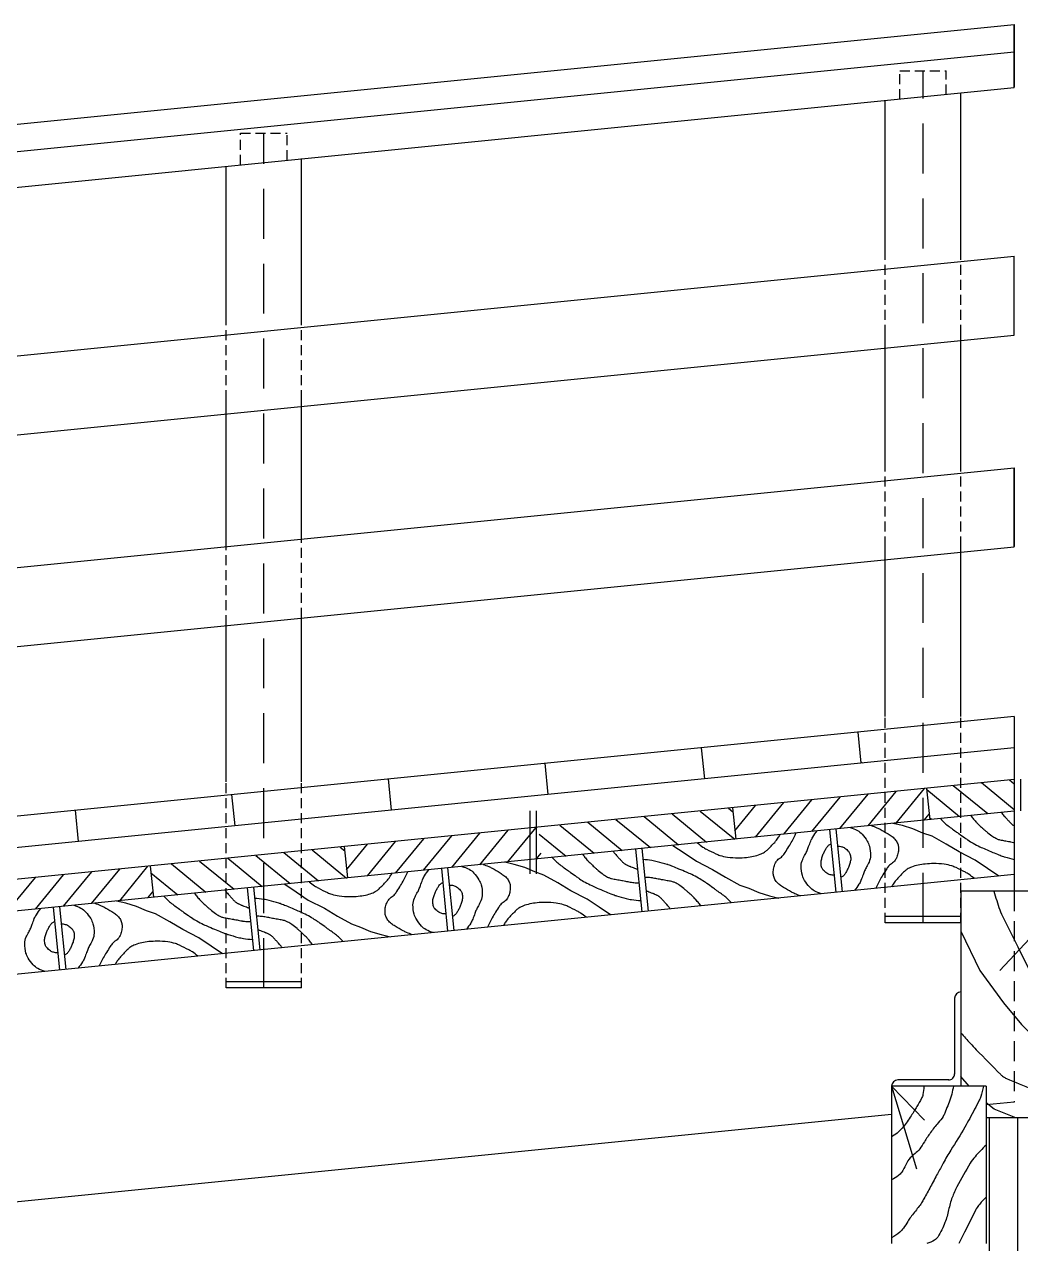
# Model space of a CAD drawing. Header units: metres. Extents: x -50 to 791, y -10 to 584.
# Drawn here: x 110.92 to 142.58, y 390.5 to 429.25 of the extents above; entities that cross this region are included whole.
import ezdxf

# ---------------------------------------------------------------- set-up
doc = ezdxf.new("R2010")
doc.units = ezdxf.units.M
doc.linetypes.add('DASHED2', pattern=[9.525, 6.35, -3.175])
for name, color, linetype in [('ARSIRDOLKEN', 2, 'CONTINUOUS'), ('ARSIRKAYU', 2, 'CONTINUOUS'), ('KAYU', 3, 'CONTINUOUS'), ('PASANGAN', 4, 'CONTINUOUS')]:
    doc.layers.add(name, color=color, linetype=linetype)

msp = doc.modelspace()

# ---------------------------------------------------------------- hatches: boundary and pattern name
at = {"layer": 'ARSIRKAYU'}
h = msp.add_hatch(dxfattribs=at)
h.set_pattern_fill('LINE', color=256, scale=0.2, angle=309.289407, style=0)
h.set_pattern_definition([(230.7106, (168.2204, 316.68906), (-0.491463, 0.402106), [])])
h.paths.add_polyline_path([(139.69826, 403.97202), (139.59875, 404.96706), (133.42952, 404.35014), (133.52903, 403.3551)])
h = msp.add_hatch(dxfattribs=at)
h.set_pattern_fill('ANSI31', color=256, scale=0.2, angle=-5.710593, style=0)
h.set_pattern_definition([(140.7106, (168.2204, 316.68906), (0.402106, 0.491463), [])])
h.paths.add_polyline_path([(127.26029, 403.73322), (127.3598, 402.73818), (133.52903, 403.3551), (133.42952, 404.35014)])
h = msp.add_hatch(dxfattribs=at)
h.set_pattern_fill('LINE', color=256, scale=0.2, angle=309.289407, style=0)
h.set_pattern_definition([(230.7106, (155.88195, 315.4552), (-0.491463, 0.402106), [])])
h.paths.add_polyline_path([(121.19057, 402.12126), (121.09106, 403.11629), (127.26029, 403.73322), (127.3598, 402.73818)])
h = msp.add_hatch(dxfattribs=at)
h.set_pattern_fill('ANSI31', color=256, scale=0.2, angle=-5.710593, style=0)
h.set_pattern_definition([(140.7106, (155.88195, 315.4552), (0.402106, 0.491463), [])])
h.paths.add_polyline_path([(114.92183, 402.49937), (121.09106, 403.11629), (121.19057, 402.12126), (115.02134, 401.50433)])
h = msp.add_hatch(dxfattribs=at)
h.set_pattern_fill('LINE', color=256, scale=0.2, angle=309.289407, style=0)
h.set_pattern_definition([(230.7106, (143.5435, 314.2214), (-0.491463, 0.402106), [])])
h.paths.add_polyline_path([(108.85211, 400.88741), (108.7526, 401.88245), (114.92183, 402.49937), (115.02134, 401.50433)])

# ---------------------------------------------------------------- linework, layer by layer
at = {"layer": 'ARSIRDOLKEN'}
for points in [[(141.58634, 394.49866), (141.58634, 330.1926)], [(142.48486, 394.49866), (142.48486, 329.37514)]]:
    msp.add_lwpolyline(points, dxfattribs=at)
at = {"layer": 'ARSIRKAYU'}
for p, q in [((137.56268, 405.76844), (137.50383, 405.81659)), ((141.5389, 404.15609), (140.44435, 405.05162)), ((142.38486, 404.2844), (141.33792, 405.14098)), ((142.38486, 405.10485), (142.23149, 405.23034)), ((140.64533, 404.06673), (139.60355, 404.91909)), ((139.75176, 403.97737), (139.69291, 404.02552))]:
    msp.add_line(p, q, dxfattribs=at)
for points in [[(141.97593, 404.19979, 0.01161999), (142.00914, 404.15181, 0.02259724), (142.02788, 404.12835, 0.0001167), (142.0789, 404.0701, 0.00131603), (142.08344, 404.06494, 0.00003865), (142.09309, 404.05405, 0.00011803), (142.09625, 404.05049, 0.00278947), (142.11783, 404.02642, 0.00082664), (142.19126, 403.94572, 0.00354516), (142.21908, 403.91568, 0.00247807), (142.25938, 403.8732, 0.01526366), (142.28661, 403.84646, 0.01494628), (142.31602, 403.82088, 0.01989144), (142.34006, 403.80275, 0.02032737), (142.36494, 403.78695, 0.00748875), (142.38486, 403.7758, 0.01259555)], [(137.83908, 403.78611, -0.01529104), (138.01687, 403.71711, -0.02451291), (138.12405, 403.66537, -0.01246752), (138.37877, 403.51826, -0.02534201), (138.49832, 403.43659, -0.06664688), (138.61091, 403.32451, -0.07485968), (138.67944, 403.20059, -0.07552434), (138.70325, 403.08604, -0.05857308), (138.6938, 402.93582, -0.04620441), (138.65087, 402.78202, -0.06645098), (138.59779, 402.68421, -0.09848728), (138.47753, 402.5734, 0.10427741), (138.36502, 402.46733, 0.00943251), (138.32828, 402.41224, 0.00277078), (138.20783, 402.22171, 0.01862797), (138.10636, 402.04488, 0.01338785), (137.98122, 401.79035)], [(140.03412, 404.00561, 0.01299745), (140.18017, 403.85738, 0.03309118), (140.2427, 403.80463, 0.00099107), (140.52669, 403.59646, 0.0029776), (140.62177, 403.52793, 0.00165901), (140.81229, 403.39325, 0.00330958), (140.90846, 403.32669, 0.02209331), (141.07906, 403.22102, 0.01839339), (141.29353, 403.11109, 0.00617824), (141.4642, 403.03396, 0.00453293), (141.699, 402.93383, 0.00397006), (141.89575, 402.85386, 0.00546714), (142.03969, 402.7985, 0.02051703), (142.0761, 402.78662, 0.00239099), (142.38486, 402.70137, 0.02989027)], [(141.00677, 404.10288, 0.0084359), (141.04864, 404.04257, 0.02050494), (141.06727, 404.01879, 0.00345955), (141.16679, 403.90361, 0.01372292), (141.19286, 403.87545, 0.00926647), (141.28292, 403.78673, 0.00719344), (141.40263, 403.67634, 0.00345858), (141.43133, 403.65098, 0.0014592), (141.49994, 403.59155, 0.02331922), (141.67018, 403.45825, 0.03502911), (141.79316, 403.38326, 0.02658501), (141.87627, 403.3457, 0.04716751), (141.92579, 403.33162, 0.00066527), (142.00502, 403.31709, 0.00073343), (142.07693, 403.30411, 0.00052182), (142.24572, 403.27408, -0.00344003), (142.27129, 403.26937, -0.00047676), (142.27555, 403.26855, -0.00002344), (142.36216, 403.25183, -0.0001458), (142.38486, 403.24744, 0.00040552)], [(132.31186, 403.23338, 0.01866489), (132.48632, 403.10197, 0.03146831), (132.59715, 403.03472, 0.01274865), (132.89405, 402.88874, 0.02912225), (133.02901, 402.8359, 0.04630017), (133.26647, 402.78218, 0.03309441), (133.60604, 402.7605, 0.02432253), (133.87043, 402.774, 0.0279674), (134.09792, 402.80969, 0.03712219), (134.30709, 402.87113, 0.05137466), (134.44825, 402.94152, 0.05111308), (134.53233, 403.00778, 0.0160685), (134.7686, 403.25187, 0.03809171), (134.87392, 403.38732, 0.01355128), (134.94194, 403.49639)], [(135.58721, 401.55094, -0.01529104), (135.40942, 401.61994, -0.02451291), (135.30225, 401.67168, -0.01246752), (135.04753, 401.81879, -0.02534201), (134.92798, 401.90046, -0.06664688), (134.81538, 402.01254, -0.07485968), (134.74686, 402.13646, -0.07552434), (134.72305, 402.25101, -0.05857308), (134.7325, 402.40123, -0.04620441), (134.77542, 402.55503, -0.06645098), (134.82851, 402.65284, -0.09848728), (134.94877, 402.76365, 0.10427741), (135.06127, 402.86972, 0.00943251), (135.09801, 402.92481, 0.00277078), (135.21846, 403.11535, 0.01862797), (135.31993, 403.29218, 0.01338785), (135.44507, 403.54671)], [(136.25858, 401.61808, -0.06378848), (136.02871, 401.70884, -0.08360884), (135.88051, 401.82631, -0.04554081), (135.71844, 402.04278, -0.07092953), (135.64903, 402.20247, -0.0719735), (135.61157, 402.50123, -0.10099542), (135.65869, 402.71166, -0.02574805), (135.73775, 402.86611, 0.03178691), (135.80029, 402.99202, 0.01397566), (135.84824, 403.11583, -0.00974414), (135.9155, 403.29395, -0.04582871), (135.97937, 403.41903, -0.02687995), (136.11781, 403.61398)], [(137.16771, 403.71897, -0.06378848), (137.39759, 403.62821, -0.08360884), (137.54578, 403.51074, -0.04554081), (137.70785, 403.29428, -0.07092953), (137.77727, 403.13458, -0.0719735), (137.81472, 402.83582, -0.10099542), (137.7676, 402.6254, -0.02574805), (137.68854, 402.47094, 0.03178691), (137.626, 402.34503, 0.01397566), (137.57805, 402.22122, -0.00974414), (137.51079, 402.0431, -0.04582871), (137.44692, 401.91803, -0.02687995), (137.30848, 401.72307)], [(136.65856, 402.20942, -0.07112432), (136.52765, 402.22399, -0.08755616), (136.43003, 402.26847, -0.05624835), (136.31254, 402.3704, -0.0999648), (136.2669, 402.44577, -0.07345015), (136.24111, 402.57385, -0.07659052), (136.25373, 402.69856, -0.02237632), (136.29254, 402.82469, -0.02430531), (136.33894, 402.93699, -0.0233285), (136.3946, 403.04206, -0.02631247), (136.45294, 403.12989, -0.08159293), (136.48338, 403.15935, -0.03921115), (136.55915, 403.20352)], [(136.76773, 403.12763, -0.07112432), (136.89864, 403.11306, -0.08755616), (136.99626, 403.06858, -0.05624835), (137.11375, 402.96665, -0.0999648), (137.1594, 402.89128, -0.07345015), (137.18518, 402.76321, -0.07659052), (137.17256, 402.63849, -0.02237632), (137.13375, 402.51236, -0.02430531), (137.08735, 402.40007, -0.0233285), (137.03169, 402.29499, -0.02631247), (136.97335, 402.20716, -0.08159293), (136.94291, 402.1777, -0.03921115), (136.86714, 402.13353)], [(127.69566, 402.77176, 0.01299745), (127.84171, 402.62353, 0.03309118), (127.90424, 402.57079, 0.00099107), (128.18823, 402.36262, 0.0029776), (128.2833, 402.29408, 0.00165901), (128.47383, 402.15941, 0.00330958), (128.57, 402.09285, 0.02209331), (128.7406, 401.98717, 0.01839339), (128.95507, 401.87725, 0.00617824), (129.12573, 401.80011, 0.00453293), (129.36054, 401.69999, 0.00397006), (129.55729, 401.62002, 0.00546714), (129.70123, 401.56465, 0.02051703), (129.73764, 401.55278, 0.00242136), (130.05032, 401.46646, 0.02989027), (130.22174, 401.43086, 0.018122), (130.50862, 401.39954)], [(128.66831, 402.86903, 0.0084359), (128.71018, 402.80872, 0.02050494), (128.72881, 402.78494, 0.00345955), (128.82833, 402.66976, 0.01372292), (128.8544, 402.6416, 0.00926647), (128.94446, 402.55289, 0.00719344), (129.06417, 402.44249, 0.00345858), (129.09287, 402.41713, 0.0014592), (129.16148, 402.3577, 0.02331922), (129.33172, 402.22441, 0.03502911), (129.4547, 402.14942, 0.02658501), (129.53781, 402.11186, 0.04716751), (129.58733, 402.09778, 0.00066527), (129.66656, 402.08324, 0.00073343), (129.73847, 402.07026, 0.00052182), (129.90726, 402.04023, -0.00344003), (129.93283, 402.03552, -0.00047676), (129.93709, 402.03471, -0.00002344), (130.0237, 402.01798, -0.00046672), (130.09635, 402.00388, 0.00040552), (130.17996, 401.98764, 0.02129109), (130.2156, 401.9823, 0.00467079), (130.379, 401.96648, 0.01987218), (130.39709, 401.96562, 0.00655374), (130.45199, 401.96591)], [(129.63747, 402.96595, 0.01161999), (129.67068, 402.91796, 0.02259724), (129.68941, 402.89451, 0.0001167), (129.74044, 402.83625, 0.00131603), (129.74498, 402.8311, 0.00003865), (129.75463, 402.82021, 0.00011803), (129.75779, 402.81664, 0.00278947), (129.77937, 402.79257, 0.00082664), (129.8528, 402.71187, 0.00354516), (129.88062, 402.68183, 0.00247807), (129.92092, 402.63935, 0.01526366), (129.94815, 402.61261, 0.01494628), (129.97756, 402.58703, 0.01989144), (130.0016, 402.5689, 0.02032737), (130.02648, 402.5531, 0.01028811), (130.05393, 402.53795, 0.01259555), (130.07689, 402.5266, 0.00580916), (130.12353, 402.50567, 0.00911832), (130.15364, 402.49322, 0.00047135), (130.17174, 402.48614, 0.00074451), (130.18321, 402.48168, 0.00176233), (130.19438, 402.47741, 0.0001226), (130.35517, 402.41657, 0.00379495), (130.36569, 402.41268, 0.0009279), (130.40886, 402.3972)], [(133.39217, 401.33144, 0.01299745), (133.24612, 401.47967, 0.03309118), (133.18359, 401.53242, 0.00099107), (132.8996, 401.74059, 0.0029776), (132.80453, 401.80912, 0.00165901), (132.614, 401.9438, 0.00330958), (132.51783, 402.01036, 0.02209331), (132.34723, 402.11603, 0.01839339), (132.13276, 402.22596, 0.00617824), (131.9621, 402.30309, 0.00453293), (131.72729, 402.40322, 0.00397006), (131.53055, 402.48319, 0.00546714), (131.3866, 402.53855, 0.02051703), (131.35019, 402.55043, 0.00242136), (131.03751, 402.63675, 0.02989027), (130.8661, 402.67234, 0.018122), (130.57921, 402.70367)], [(119.9734, 401.99954, 0.01866489), (120.14786, 401.86812, 0.03146831), (120.25869, 401.80087, 0.01274865), (120.55559, 401.6549, 0.02912225), (120.69055, 401.60205, 0.04630017), (120.92801, 401.54833, 0.03309441), (121.26758, 401.52665, 0.02432253), (121.53197, 401.54016, 0.0279674), (121.75946, 401.57584, 0.03712219), (121.96863, 401.63729, 0.05137466), (122.10978, 401.70768, 0.05111308), (122.19386, 401.77393, 0.0160685), (122.43014, 402.01802, 0.03809171), (122.53546, 402.15347, 0.01355128), (122.60348, 402.26255)], [(123.24875, 400.3171, -0.01529104), (123.07096, 400.3861, -0.02451291), (122.96379, 400.43784, -0.01246752), (122.70906, 400.58495, -0.02534201), (122.58952, 400.66662, -0.06664688), (122.47692, 400.7787, -0.07485968), (122.4084, 400.90261, -0.07552434), (122.38458, 401.01716, -0.05857308), (122.39404, 401.16738, -0.04620441), (122.43696, 401.32119, -0.06645098), (122.49004, 401.41899, -0.09848728), (122.61031, 401.5298, 0.10427741), (122.72281, 401.63587, 0.00943251), (122.75955, 401.69097, 0.00277078), (122.88, 401.8815, 0.01862797), (122.98147, 402.05833, 0.01338785), (123.10661, 402.31286)], [(123.92012, 400.38424, -0.06378848), (123.69025, 400.475, -0.08360884), (123.54205, 400.59247, -0.04554081), (123.37998, 400.80893, -0.07092953), (123.31057, 400.96863, -0.0719735), (123.27311, 401.26738, -0.10099542), (123.32023, 401.47781, -0.02574805), (123.39929, 401.63226, 0.03178691), (123.46183, 401.75818, 0.01397566), (123.50978, 401.88198, -0.00974414), (123.57704, 402.06011, -0.04582871), (123.64091, 402.18518, -0.02687995), (123.77935, 402.38013)], [(124.82925, 402.48512, -0.06378848), (125.05913, 402.39436, -0.08360884), (125.20732, 402.27689, -0.04554081), (125.36939, 402.06043, -0.07092953), (125.4388, 401.90073, -0.0719735), (125.47626, 401.60198, -0.10099542), (125.42914, 401.39155, -0.02574805), (125.35008, 401.2371, 0.03178691), (125.28754, 401.11118, 0.01397566), (125.23959, 400.98738, -0.00974414), (125.17233, 400.80925, -0.04582871), (125.10846, 400.68418, -0.02687995), (124.97002, 400.48923)], [(125.50062, 402.55226, -0.01529104), (125.67841, 402.48326, -0.02451291), (125.78558, 402.43152, -0.01246752), (126.04031, 402.28441, -0.02534201), (126.15985, 402.20274, -0.06664688), (126.27245, 402.09066, -0.07485968), (126.34097, 401.96675, -0.07552434), (126.36479, 401.8522, -0.05857308), (126.35533, 401.70198, -0.04620441), (126.31241, 401.54817, -0.06645098), (126.25933, 401.45037, -0.09848728), (126.13907, 401.33956, 0.10427741), (126.02656, 401.23348, 0.00943251), (125.98982, 401.17839, 0.00277078), (125.86937, 400.98786, 0.01862797), (125.7679, 400.81103, 0.01338785), (125.64276, 400.5565)], [(141.11443, 402.10367, 0.01866489), (140.93997, 402.23509, 0.03146831), (140.82914, 402.30233, 0.01274865), (140.53224, 402.44831, 0.02912225), (140.39729, 402.50115, 0.04630017), (140.15982, 402.55487, 0.03309441), (139.82025, 402.57655, 0.02432253), (139.55586, 402.56305, 0.0279674), (139.32837, 402.52737, 0.03712219), (139.1192, 402.46592, 0.05137466), (138.97805, 402.39553, 0.05111308), (138.89397, 402.32927, 0.0160685), (138.65769, 402.08519, 0.03809171), (138.55238, 401.94973, 0.01355128), (138.48436, 401.84066)], [(124.3201, 400.97557, -0.07112432), (124.18919, 400.99015, -0.08755616), (124.09157, 401.03463, -0.05624835), (123.97408, 401.13655, -0.0999648), (123.92844, 401.21192, -0.07345015), (123.90265, 401.34, -0.07659052), (123.91527, 401.46471, -0.02237632), (123.95408, 401.59084, -0.02430531), (124.00048, 401.70314, -0.0233285), (124.05614, 401.80822, -0.02631247), (124.11448, 401.89604, -0.08159293), (124.14492, 401.9255, -0.03921115), (124.22069, 401.96967)], [(124.42927, 401.89378, -0.07112432), (124.56018, 401.87921, -0.08755616), (124.6578, 401.83473, -0.05624835), (124.77529, 401.73281, -0.0999648), (124.82094, 401.65744, -0.07345015), (124.84672, 401.52936, -0.07659052), (124.8341, 401.40465, -0.02237632), (124.79529, 401.27852, -0.02430531), (124.74889, 401.16622, -0.0233285), (124.69323, 401.06114, -0.02631247), (124.63489, 400.97331, -0.08159293), (124.60445, 400.94386, -0.03921115), (124.52868, 400.89969)], [(132.41952, 401.23418, 0.0084359), (132.37766, 401.29448, 0.02050494), (132.35902, 401.31827, 0.00345955), (132.25951, 401.43344, 0.01372292), (132.23343, 401.4616, 0.00926647), (132.14337, 401.55032, 0.00719344), (132.02367, 401.66071, 0.00345858), (131.99496, 401.68607, 0.0014592), (131.92635, 401.7455, 0.02331922), (131.75611, 401.8788, 0.03502911), (131.63314, 401.95379, 0.02658501), (131.55002, 401.99135, 0.04716751), (131.5005, 402.00543, 0.00066527), (131.42127, 402.01996, 0.00073343), (131.34937, 402.03294, 0.00052182), (131.18058, 402.06298, -0.00344003), (131.155, 402.06768, -0.00047676), (131.15074, 402.0685, -0.00002344), (131.06413, 402.08522, -0.00046672), (130.99148, 402.09933, 0.00040552), (130.90787, 402.11557, 0.02129109), (130.87224, 402.1209, 0.00467079), (130.70883, 402.13673, 0.01987218), (130.69074, 402.13759, 0.00655374), (130.63585, 402.13729)], [(115.3572, 401.53792, 0.01299745), (115.50325, 401.38969, 0.03309118), (115.56578, 401.33694, 0.00099107), (115.84977, 401.12877, 0.0029776), (115.94484, 401.06024, 0.00165901), (116.13537, 400.92556, 0.00330958), (116.23154, 400.859, 0.02209331), (116.40214, 400.75333, 0.01839339), (116.61661, 400.6434, 0.00617824), (116.78727, 400.56627, 0.00453293), (117.02208, 400.46614, 0.00397006), (117.21883, 400.38617, 0.00546714), (117.36277, 400.33081, 0.02051703), (117.39918, 400.31893, 0.00242136), (117.71186, 400.23261, 0.02989027), (117.88327, 400.19702, 0.018122), (118.17016, 400.16569)], [(116.32985, 401.63518, 0.0084359), (116.37171, 401.57488, 0.02050494), (116.39035, 401.55109, 0.00345955), (116.48986, 401.43592, 0.01372292), (116.51594, 401.40776, 0.00926647), (116.606, 401.31904, 0.00719344), (116.7257, 401.20865, 0.00345858), (116.75441, 401.18329, 0.0014592), (116.82302, 401.12385, 0.02331922), (116.99326, 400.99056, 0.03502911), (117.11623, 400.91557, 0.02658501), (117.19935, 400.87801, 0.04716751), (117.24887, 400.86393, 0.00066527), (117.3281, 400.8494, 0.00073343), (117.4, 400.83642, 0.00052182), (117.56879, 400.80638, -0.00344003), (117.59437, 400.80168, -0.00047676), (117.59863, 400.80086, -0.00002344), (117.68524, 400.78413, -0.00046672), (117.75789, 400.77003, 0.00040552), (117.8415, 400.75379, 0.02129109), (117.87713, 400.74846, 0.00467079), (118.04054, 400.73263, 0.01987218), (118.05863, 400.73177, 0.00655374), (118.11353, 400.73206)], [(117.29901, 401.7321, 0.01161999), (117.33222, 401.68412, 0.02259724), (117.35095, 401.66066, 0.0001167), (117.40198, 401.60241, 0.00131603), (117.40652, 401.59725, 0.00003865), (117.41616, 401.58636, 0.00011803), (117.41932, 401.5828, 0.00278947), (117.44091, 401.55872, 0.00082664), (117.51434, 401.47802, 0.00354516), (117.54215, 401.44799, 0.00247807), (117.58246, 401.4055, 0.01526366), (117.60969, 401.37877, 0.01494628), (117.6391, 401.35319, 0.01989144), (117.66314, 401.33505, 0.02032737), (117.68802, 401.31926, 0.01028811), (117.71547, 401.3041, 0.01259555), (117.73843, 401.29276, 0.00580916), (117.78507, 401.27182, 0.00911832), (117.81518, 401.25937, 0.00047135), (117.83328, 401.25229, 0.00074451), (117.84475, 401.24783, 0.00176233), (117.85592, 401.24356, 0.0001226), (118.01671, 401.18272, 0.00379495), (118.02723, 401.17884, 0.0009279), (118.0704, 401.16335)], [(121.05371, 400.09759, 0.01299745), (120.90766, 400.24583, 0.03309118), (120.84513, 400.29857, 0.00099107), (120.56114, 400.50674, 0.0029776), (120.46607, 400.57528, 0.00165901), (120.27554, 400.70995, 0.00330958), (120.17937, 400.77651, 0.02209331), (120.00877, 400.88219, 0.01839339), (119.7943, 400.99211, 0.00617824), (119.62364, 401.06925, 0.00453293), (119.38883, 401.16937, 0.00397006), (119.19208, 401.24934, 0.00546714), (119.04814, 401.30471, 0.02051703), (119.01173, 401.31658, 0.00242136), (118.69905, 401.4029, 0.02989027), (118.52763, 401.4385, 0.018122), (118.24075, 401.46982)], [(131.45036, 401.13726, 0.01161999), (131.41715, 401.18524, 0.02259724), (131.39842, 401.2087, 0.0001167), (131.34739, 401.26695, 0.00131603), (131.34285, 401.27211, 0.00003865), (131.33321, 401.283, 0.00011803), (131.33005, 401.28656, 0.00278947), (131.30846, 401.31063, 0.00082664), (131.23503, 401.39134, 0.00354516), (131.20722, 401.42137, 0.00247807), (131.16691, 401.46386, 0.01526366), (131.13968, 401.49059, 0.01494628), (131.11027, 401.51617, 0.01989144), (131.08623, 401.5343, 0.02032737), (131.06135, 401.5501, 0.01028811), (131.0339, 401.56526, 0.01259555), (131.01094, 401.5766, 0.00580916), (130.9643, 401.59754, 0.00911832), (130.93419, 401.60999, 0.00047135), (130.91609, 401.61707, 0.00074451), (130.90462, 401.62152, 0.00176233), (130.89345, 401.6258, 0.0001226), (130.73266, 401.68664, 0.00379495), (130.72214, 401.69052, 0.0009279), (130.67897, 401.70601)], [(141.73602, 401.69866, 0.01492144), (141.92289, 401.10974, 0.03178415), (142.03611, 400.84244), (142.49485, 399.92621), (142.95359, 399.00999, 0.06868298), (143.03062, 398.89772, 0.01298023), (143.52701, 398.38009, 0.05120249), (143.80412, 398.15689, 0.03303008), (144.28486, 397.88816)], [(111.58166, 399.15039, -0.06378848), (111.35178, 399.24115, -0.08360884), (111.20359, 399.35862, -0.04554081), (111.04152, 399.57508, -0.07092953), (110.9721, 399.73478, -0.0719735), (110.93465, 400.03353, -0.10099542), (110.98177, 400.24396, -0.02574805), (111.06083, 400.39842, 0.03178691), (111.12337, 400.52433, 0.01397566), (111.17132, 400.64814, -0.00974414), (111.23858, 400.82626, -0.04582871), (111.30245, 400.95133, -0.02687995), (111.44089, 401.14629)], [(112.49079, 401.25128, -0.06378848), (112.72066, 401.16052, -0.08360884), (112.86886, 401.04305, -0.04554081), (113.03093, 400.82658, -0.07092953), (113.10034, 400.66688, -0.0719735), (113.1378, 400.36813, -0.10099542), (113.09068, 400.1577, -0.02574805), (113.01162, 400.00325, 0.03178691), (112.94908, 399.87734, 0.01397566), (112.90113, 399.75353, -0.00974414), (112.83387, 399.57541, -0.04582871), (112.77, 399.45033, -0.02687995), (112.63156, 399.25538)], [(113.16216, 401.31841, -0.01529104), (113.33995, 401.24942, -0.02451291), (113.44712, 401.19768, -0.01246752), (113.70184, 401.05057, -0.02534201), (113.82139, 400.9689, -0.06664688), (113.93399, 400.85682, -0.07485968), (114.00251, 400.7329, -0.07552434), (114.02632, 400.61835, -0.05857308), (114.01687, 400.46813, -0.04620441), (113.97395, 400.31433, -0.06645098), (113.92086, 400.21652, -0.09848728), (113.8006, 400.10571, 0.10427741), (113.6881, 399.99964, 0.00943251), (113.65136, 399.94455, 0.00277078), (113.53091, 399.75401, 0.01862797), (113.42944, 399.57718, 0.01338785), (113.3043, 399.32265)], [(128.77597, 400.86982, 0.01866489), (128.60151, 401.00124, 0.03146831), (128.49068, 401.06849, 0.01274865), (128.19378, 401.21446, 0.02912225), (128.05882, 401.26731, 0.04630017), (127.82136, 401.32102, 0.03309441), (127.48179, 401.34271, 0.02432253), (127.2174, 401.3292, 0.0279674), (126.98991, 401.29352, 0.03712219), (126.78074, 401.23207, 0.05137466), (126.63959, 401.16168, 0.05111308), (126.55551, 401.09543, 0.0160685), (126.31923, 400.85134, 0.03809171), (126.21391, 400.71589, 0.01355128), (126.14589, 400.60681)], [(111.98164, 399.74173, -0.07112432), (111.85073, 399.7563, -0.08755616), (111.75311, 399.80078, -0.05624835), (111.63562, 399.90271, -0.0999648), (111.58997, 399.97807, -0.07345015), (111.56419, 400.10615, -0.07659052), (111.57681, 400.23087, -0.02237632), (111.61562, 400.357, -0.02430531), (111.66202, 400.46929, -0.0233285), (111.71768, 400.57437, -0.02631247), (111.77602, 400.6622, -0.08159293), (111.80646, 400.69166, -0.03921115), (111.88223, 400.73583)], [(120.08106, 400.00033, 0.0084359), (120.03919, 400.06064, 0.02050494), (120.02056, 400.08442, 0.00345955), (119.92104, 400.1996, 0.01372292), (119.89497, 400.22776, 0.00926647), (119.80491, 400.31647, 0.00719344), (119.68521, 400.42687, 0.00345858), (119.6565, 400.45223, 0.0014592), (119.58789, 400.51166, 0.02331922), (119.41765, 400.64495, 0.03502911), (119.29467, 400.71994, 0.02658501), (119.21156, 400.7575, 0.04716751), (119.16204, 400.77158, 0.00066527), (119.08281, 400.78611, 0.00073343), (119.0109, 400.79909, 0.00052182), (118.84211, 400.82913, -0.00344003), (118.81654, 400.83383, -0.00047676), (118.81228, 400.83465, -0.00002344), (118.72567, 400.85138, -0.00046672), (118.65302, 400.86548, 0.00040552), (118.56941, 400.88172, 0.02129109), (118.53377, 400.88705, 0.00467079), (118.37037, 400.90288, 0.01987218), (118.35228, 400.90374, 0.00655374), (118.29738, 400.90345)], [(112.09081, 400.65994, -0.07112432), (112.22172, 400.64536, -0.08755616), (112.31934, 400.60088, -0.05624835), (112.43683, 400.49896, -0.0999648), (112.48247, 400.42359, -0.07345015), (112.50826, 400.29551, -0.07659052), (112.49564, 400.1708, -0.02237632), (112.45683, 400.04467, -0.02430531), (112.41043, 399.93237, -0.0233285), (112.35477, 399.8273, -0.02631247), (112.29643, 399.73947, -0.08159293), (112.26599, 399.71001, -0.03921115), (112.19022, 399.66584)], [(119.1119, 399.90341, 0.01161999), (119.07869, 399.95139, 0.02259724), (119.05996, 399.97485, 0.0001167), (119.00893, 400.03311, 0.00131603), (119.00439, 400.03826, 0.00003865), (118.99474, 400.04915, 0.00011803), (118.99158, 400.05272, 0.00278947), (118.97, 400.07679, 0.00082664), (118.89657, 400.15749, 0.00354516), (118.86875, 400.18752, 0.00247807), (118.82845, 400.23001, 0.01526366), (118.80122, 400.25675, 0.01494628), (118.77181, 400.28233, 0.01989144), (118.74777, 400.30046, 0.02032737), (118.72289, 400.31626, 0.01028811), (118.69544, 400.33141, 0.01259555), (118.67248, 400.34275, 0.00580916), (118.62584, 400.36369, 0.00911832), (118.59573, 400.37614, 0.00047135), (118.57763, 400.38322, 0.00074451), (118.56616, 400.38768, 0.00176233), (118.55499, 400.39195, 0.0001226), (118.3942, 400.45279, 0.00379495), (118.38368, 400.45668, 0.0009279), (118.34051, 400.47216)], [(116.43751, 399.63597, 0.01866489), (116.26305, 399.76739, 0.03146831), (116.15222, 399.83464, 0.01274865), (115.85532, 399.98061, 0.02912225), (115.72036, 400.03346, 0.04630017), (115.4829, 400.08718, 0.03309441), (115.14333, 400.10886, 0.02432253), (114.87894, 400.09536, 0.0279674), (114.65145, 400.05967, 0.03712219), (114.44228, 399.99823, 0.05137466), (114.30113, 399.92784, 0.05111308), (114.21705, 399.86158, 0.0160685), (113.98077, 399.61749, 0.03809171), (113.87545, 399.48204, 0.01355128), (113.80743, 399.37297)], [(140.68486, 397.19931, 0.00425294), (140.98852, 396.86146, 0.00706151), (141.17597, 396.66217, 0.00429533), (141.95188, 395.87389, 0.04329055), (142.03611, 395.80321, 0.0499791), (142.13317, 395.74869, 0.00623267), (142.95359, 395.40236, 0.00966168), (143.15007, 395.32668, 0.00573436), (143.48486, 395.20944)], [(141.40621, 395.49866, -0.01535591), (141.31607, 395.17065, -0.04333526), (141.27067, 395.05878, -0.0046021), (140.9674, 394.47811, -0.00945817), (140.81194, 394.19982, -0.00878955), (140.36819, 393.46941, 0.01560384), (140.12383, 393.05454, 0.00298309), (139.94391, 392.72136, -0.00241825), (139.72243, 392.31011, -0.00220926), (139.50862, 391.92175, -0.00668746), (139.43571, 391.79473, -0.03978408), (139.33329, 391.64941, 0.01787202), (139.09166, 391.33662, 0.01348866), (139.00331, 391.20609, -0.00832032), (138.86229, 390.99303, -0.06895933), (138.74161, 390.86061, -0.03915716), (138.48486, 390.67894)], [(140.44898, 395.49866, -0.01322461), (140.39401, 395.2515, -0.02367828), (140.3532, 395.11604, -0.01024592), (140.17605, 394.6461, -0.04474563), (140.12383, 394.5434, -0.04217686), (139.96847, 394.33654, 0.02762138), (139.72243, 394.02803, 0.01705667), (139.52783, 393.73351, -0.02258193), (139.37837, 393.51265, -0.06540024), (139.22886, 393.35868, 0.0515843), (139.03432, 393.16907, 0.07612534), (138.93328, 393.00173, -0.05569723), (138.80495, 392.76822, -0.0786996), (138.69924, 392.6594, -0.0473443), (138.48486, 392.52848)], [(139.51234, 395.49866, -0.03686314), (139.47991, 395.23835, -0.07467363), (139.43571, 395.11604, -0.00598408), (139.28988, 394.85395, -0.01108283), (139.20634, 394.71519, -0.00614223), (139.10615, 394.56104, -0.0049254), (138.97697, 394.37161, -0.04446619), (138.70877, 394.05138, -0.07931323), (138.51823, 393.9135, -0.02202567), (138.51198, 393.91067, -0.00519107), (138.48486, 393.90017)], [(141.48486, 393.62621, 0.02236231), (141.13536, 393.26158, 0.04409904), (140.98396, 393.05454, 0.01454675), (140.56167, 392.30684, 0.03357692), (140.41054, 391.96652, 0.0359405), (140.29618, 391.56723, -0.03566703), (140.18117, 391.16483, -0.02863354), (140.08433, 390.94015, -0.02609348), (139.9518, 390.70671, -0.11612666), (139.84821, 390.60606, -0.06239547), (139.60457, 390.49866)], [(141.48486, 391.96988, 0.02758953), (141.25116, 391.71299, 0.05475344), (141.15599, 391.56567), (140.92662, 391.10756, -0.00000097), (140.80498, 390.86462, -0.00000064), (140.62175, 390.49866)]]:
    msp.add_lwpolyline(points, format="xyb", dxfattribs=at)
for points in [[(141.89066, 402.18129), (141.53217, 402.42104), (141.14231, 402.68456), (140.63128, 402.94806), (140.21863, 403.19721), (139.76998, 403.44275), (139.48087, 403.54694), (139.16417, 403.68468), (138.82708, 403.78407), (138.52627, 403.85483)], [(131.53563, 403.15576), (131.89412, 402.91602), (132.28398, 402.65249), (132.79501, 402.38899), (133.20766, 402.13984), (133.65631, 401.8943), (133.94542, 401.79011), (134.26212, 401.65237), (134.59922, 401.55298), (134.90003, 401.48223)], [(129.5522, 400.94744), (129.19371, 401.18719), (128.80385, 401.45071), (128.29282, 401.71422), (127.88017, 401.96336), (127.43152, 402.2089), (127.14241, 402.3131), (126.82571, 402.45083), (126.48861, 402.55023), (126.1878, 402.62098)], [(119.19717, 401.92192), (119.55566, 401.68217), (119.94552, 401.41865), (120.45655, 401.15514), (120.8692, 400.906), (121.31785, 400.66045), (121.60696, 400.55626), (121.92366, 400.41853), (122.26076, 400.31913), (122.56157, 400.24838)], [(140.68486, 401.69866), (140.68486, 395.49866)], [(144.28486, 401.69866), (141.92142, 399.18178)], [(117.21374, 399.7136), (116.85525, 399.95334), (116.46539, 400.21687), (115.95436, 400.48037), (115.54171, 400.72952), (115.09306, 400.97506), (114.80395, 401.07925), (114.48725, 401.21699), (114.15015, 401.31638), (113.84934, 401.38713)], [(140.68486, 400.4273), (141.29065, 399.18178), (142.03611, 398.15103), (142.60953, 397.46386), (143.2403, 396.83396), (143.87107, 396.31858), (144.28486, 396.12575)], [(140.95193, 395.49866), (140.68486, 395.80748)], [(138.48486, 395.49866), (139.5339, 394.41992)], [(138.48486, 395.49866), (139.2725, 392.87539)], [(142.43482, 394.49866), (141.74939, 394.77246), (141.48486, 394.97792)]]:
    msp.add_lwpolyline(points, dxfattribs=at)
for centre, radius, start, end in [((140.68486, 398.29866), 0.2, 90, 180), ((138.68486, 395.49866), 0.2, 90, 180), ((140.29622, 395.8873), 0.18873, 268.214689, 1.785311)]:
    msp.add_arc(centre, radius, start, end, dxfattribs=at)
at = {"layer": 'KAYU'}
for points in [[(47.85633, 419.79484), (142.38486, 429.24769)], [(142.38486, 429.24769), (142.38486, 427.24769)], [(47.85633, 418.9254), (142.38486, 428.37825)], [(47.85633, 417.78486), (142.38486, 427.23771)], [(140.68486, 421.87934), (140.68486, 427.06771)], [(138.28486, 421.87934), (138.28486, 426.82771)], [(117.331, 419.80361), (117.331, 424.74364)], [(119.731, 419.80361), (119.731, 424.98364)], [(47.85633, 412.43272), (142.38486, 421.88558)], [(47.85633, 409.92025), (142.38486, 419.37311)], [(138.28486, 415.1517), (138.28486, 419.37934)], [(140.68486, 415.1517), (140.68486, 419.37934)], [(117.331, 412.66387), (117.331, 417.30361)], [(119.731, 413.07597), (119.731, 417.30361)], [(47.85633, 405.70508), (142.38486, 415.15794)], [(142.38486, 415.1517), (142.38486, 412.6517)], [(47.85633, 403.19261), (142.38486, 412.64547)], [(138.28486, 407.25565), (138.28486, 412.6517)], [(140.68486, 407.25565), (140.68486, 412.6517)], [(119.731, 405.17991), (119.731, 410.3914)], [(117.331, 405.17991), (117.331, 410.1514)], [(142.38486, 407.25565), (47.85633, 397.80279)], [(142.38486, 407.25565), (142.38486, 406.25565)], [(142.38486, 407.25565), (142.38486, 401.69866)], [(137.40967, 406.75813), (137.50918, 405.76309)], [(142.38486, 406.25066), (47.95583, 396.80776)], [(132.43449, 406.26061), (132.53399, 405.26557)], [(127.4593, 405.76309), (127.5588, 404.76805)], [(142.38486, 405.24567), (50.78486, 396.08567)], [(122.48411, 405.26557), (122.58362, 404.27054)], [(139.59875, 404.96706), (139.69826, 403.97202)], [(142.58486, 405.25565), (142.58486, 404.25565)], [(117.50893, 404.76805), (117.60843, 403.77302)], [(142.38486, 404.24068), (50.78486, 395.08068)], [(112.53374, 404.27054), (112.63325, 403.2755)], [(126.98486, 404.25565), (126.98486, 402.25565)], [(127.18486, 404.25565), (127.18486, 402.25565)], [(133.42952, 404.35014), (133.52903, 403.3551)], [(136.51414, 403.65361), (136.71315, 401.66354)], [(136.71315, 403.67351), (136.91215, 401.68344)], [(121.09106, 403.11629), (121.19057, 402.12126)], [(130.34491, 403.03669), (130.54392, 401.04662)], [(130.54392, 403.05659), (130.74292, 401.06652)], [(142.38486, 402.23071), (50.78486, 393.07071)], [(114.92183, 402.49937), (115.02134, 401.50433)], [(124.17568, 402.41977), (124.37469, 400.42969)], [(124.37469, 402.43967), (124.57369, 400.44959)], [(118.00645, 401.80284), (118.20545, 399.81277)], [(118.20545, 401.82274), (118.40446, 399.83267)], [(144.28486, 401.69866), (140.68486, 401.69866)], [(111.83722, 401.18592), (112.03622, 399.19585)], [(112.03622, 401.20582), (112.23523, 399.21575)], [(140.68486, 400.8952), (138.28486, 400.8952)], [(140.68486, 400.69866), (138.28486, 400.69866)], [(119.731, 398.81946), (117.331, 398.81946)], [(119.731, 398.62293), (117.331, 398.62293)], [(140.48486, 398.29866), (140.48486, 395.88142)], [(140.3021, 395.69866), (138.68486, 395.69866)], [(138.48486, 395.49866), (138.48486, 390.49866)], [(141.48486, 395.49866), (138.48486, 395.49866)], [(141.48486, 395.49866), (141.48486, 390.49866)], [(142.38486, 394.9948), (141.48486, 394.9048)], [(138.48486, 394.6048), (56.58022, 386.41434)], [(143.48486, 394.49866), (141.48486, 394.49866)]]:
    msp.add_lwpolyline(points, dxfattribs=at)
at = {"layer": 'KAYU', "linetype": 'DASHED2', "ltscale": 0.05, "flags": 128}
for points in [[(138.74669, 426.8739), (138.74669, 427.76993)], [(140.22302, 427.02153), (140.22302, 427.76993)], [(117.79283, 424.7887), (117.79283, 425.7887)], [(119.26916, 424.93746), (119.26916, 425.7887)], [(138.28486, 419.37934), (138.28486, 421.87934)], [(117.331, 417.30361), (117.331, 419.80361)]]:
    msp.add_lwpolyline(points, dxfattribs=at)
at = {"layer": 'KAYU', "linetype": 'DASHED2', "ltscale": 0.05}
for points in [[(138.74669, 427.76993), (140.22302, 427.76993)], [(117.79283, 425.7887), (119.26916, 425.7887)], [(140.68486, 419.37934), (140.68486, 421.87934)], [(119.731, 417.30361), (119.731, 419.80361)], [(138.28486, 412.6517), (138.28486, 415.1517)], [(140.68486, 412.6517), (140.68486, 415.1517)], [(119.731, 410.3914), (119.731, 413.07597)], [(117.331, 410.1514), (117.331, 412.66387)], [(138.28486, 400.69866), (138.28486, 407.25565)], [(140.68486, 400.69866), (140.68486, 407.25565)], [(117.331, 398.62293), (117.331, 405.17991)], [(119.731, 398.62293), (119.731, 405.17991)]]:
    msp.add_lwpolyline(points, dxfattribs=at)
at = {"layer": 'KAYU', "linetype": 'DASHED2', "ltscale": 0.25, "flags": 128}
for points in [[(139.48486, 400.69866), (139.48486, 427.76993)], [(118.531, 398.62293), (118.531, 425.7887)]]:
    msp.add_lwpolyline(points, dxfattribs=at)
at = {"layer": 'KAYU', "linetype": 'DASHED2', "ltscale": 0.1}
msp.add_lwpolyline([(142.38486, 401.69866), (142.38486, 394.9948)], dxfattribs=at)
at = {"layer": 'PASANGAN'}
for points in [[(142.38486, 427.23771), (142.38486, 429.24769)], [(142.38486, 419.37311), (142.38486, 421.88558)], [(142.38486, 412.64547), (142.38486, 415.15794)]]:
    msp.add_lwpolyline(points, dxfattribs=at)

doc.saveas('drawing.dxf')
